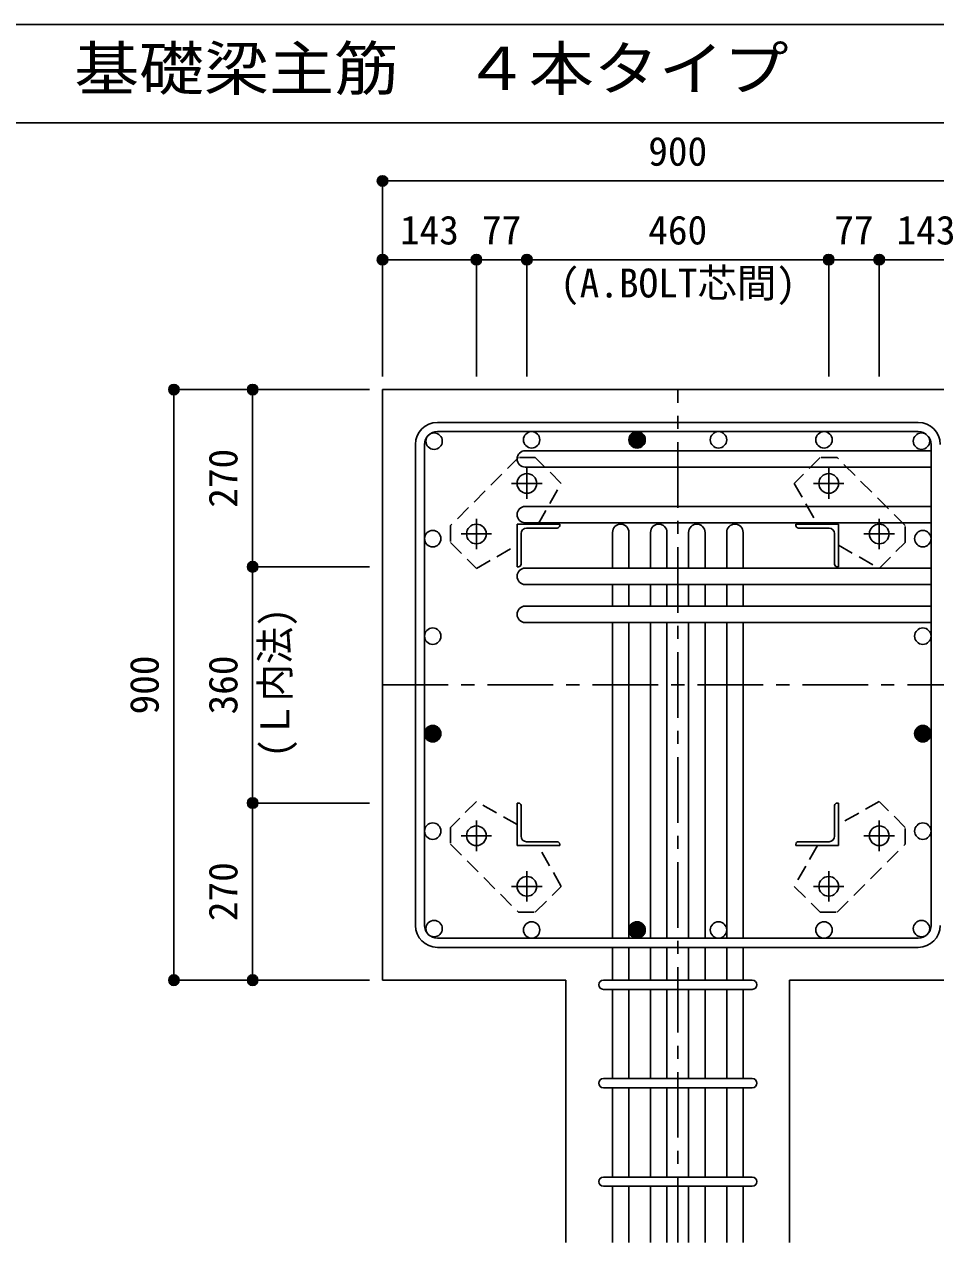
# Model space of a CAD drawing. Units: millimetres at full size, sheet at 1:20. Extents: x -3982 to 3969, y -2797 to 2801.
# Drawn here: x -628 to 761, y 944 to 2801 of the extents above; entities that cross this region are included whole.
import ezdxf
from ezdxf.enums import TextEntityAlignment as Align

# ---------------------------------------------------------------- set-up
doc = ezdxf.new("R2010")
doc.units = ezdxf.units.MM
doc.header["$LTSCALE"] = 20
doc.header["$PDMODE"] = 32
doc.header["$PDSIZE"] = 10
doc.linetypes.add('CHAIN1', pattern=[8, 5, -1, 1, -1])
doc.linetypes.add('DASHED1', pattern=[1.8, 1.2, -0.6])
for name, color, linetype in [('6-1_躯体線', 2, 'Continuous'), ('6-2_A.Bolt_', 4, 'Continuous'), ('6-3_柱型主筋', 4, 'Continuous'), ('6-4_フープ', 7, 'Continuous'), ('6-5_梁主筋', 7, 'Continuous'), ('6-6_S.T.P.', 7, 'Continuous'), ('6-7_文字', 7, 'Continuous'), ('6-9_プレート', 4, 'DASHED1'), ('6-D_寸法', 4, 'Continuous'), ('F-0_枠', 6, 'Continuous')]:
    doc.layers.add(name, color=color, linetype=linetype)
doc.styles.add('ＭＳ ゴシック', font='')
doc.styles.get('ＭＳ ゴシック').set_extended_font_data('MS Gothic')

msp = doc.modelspace()

# ---------------------------------------------------------------- linework, layer by layer
at = {"layer": '6-1_躯体線'}
for p, q in [((1218.29, 2244.12), (-81.71, 2244.12)), ((-81.71, 2244.12), (-81.71, 1344.12)), ((-81.71, 1344.12), (197.79, 1344.12)), ((197.79, 944.12), (197.79, 1344.12))]:
    msp.add_line(p, q, dxfattribs=at)
msp.add_lwpolyline([(538.79, 944.12), (538.79, 1344.12), (818.29, 1344.12)], dxfattribs=at)
at = {"layer": '6-2_A.Bolt_', "linetype": 'CHAIN1'}
for p, q in [((138.29, 2077.92), (138.29, 2124.42)), ((598.29, 2124.42), (598.29, 2077.92)), ((114.99, 2101.12), (161.49, 2101.12)), ((575.09, 2101.12), (621.59, 2101.12)), ((61.29, 2000.92), (61.29, 2047.42)), ((675.29, 2047.42), (675.29, 2000.92)), ((37.99, 2024.12), (84.49, 2024.12)), ((652.09, 2024.12), (698.59, 2024.12)), ((61.29, 1540.82), (61.29, 1587.32)), ((675.29, 1587.32), (675.29, 1540.82)), ((84.49, 1564.12), (37.99, 1564.12)), ((698.59, 1564.12), (652.09, 1564.12)), ((138.29, 1463.82), (138.29, 1510.32)), ((598.29, 1510.32), (598.29, 1463.82)), ((161.49, 1487.12), (114.99, 1487.12)), ((621.59, 1487.12), (575.09, 1487.12))]:
    msp.add_line(p, q, dxfattribs=at)
at = {"layer": '6-2_A.Bolt_'}
for p, q in [((123.29, 2039.12), (188.29, 2039.12)), ((123.29, 2039.12), (123.29, 1974.12)), ((129.29, 2024.62), (129.29, 1978.12)), ((137.79, 2033.12), (184.29, 2033.12)), ((188.29, 2039.12), (188.29, 2037.12)), ((613.29, 2039.12), (548.29, 2039.12)), ((548.29, 2037.12), (548.29, 2039.12)), ((598.79, 2033.12), (552.29, 2033.12)), ((607.29, 2024.62), (607.29, 1978.12)), ((613.29, 2039.12), (613.29, 1974.12)), ((125.29, 1974.12), (123.29, 1974.12)), ((613.29, 1974.12), (611.29, 1974.12)), ((123.29, 1614.12), (125.29, 1614.12)), ((123.29, 1549.12), (123.29, 1614.12)), ((129.29, 1563.62), (129.29, 1610.12)), ((607.29, 1563.62), (607.29, 1610.12)), ((611.29, 1614.12), (613.29, 1614.12)), ((613.29, 1549.12), (613.29, 1614.12)), ((123.29, 1549.12), (188.29, 1549.12)), ((137.79, 1555.12), (184.29, 1555.12)), ((188.29, 1551.12), (188.29, 1549.12)), ((548.29, 1549.12), (548.29, 1551.12)), ((613.29, 1549.12), (548.29, 1549.12)), ((598.79, 1555.12), (552.29, 1555.12))]:
    msp.add_line(p, q, dxfattribs=at)
at = {"layer": '6-2_A.Bolt_', "color": 3}
for centre in [(138.29, 2101.12), (598.29, 2101.12), (61.29, 2024.12), (675.29, 2024.12), (61.29, 1564.12), (675.29, 1564.12), (138.29, 1487.12), (598.29, 1487.12)]:
    msp.add_circle(centre, 15, dxfattribs=at)
at = {"layer": '6-2_A.Bolt_'}
for centre, radius, start, end in [((137.79, 2024.62), 8.5, 90, 180), ((184.29, 2037.12), 4, 270, 0), ((552.29, 2037.12), 4, 180, 270), ((598.79, 2024.62), 8.5, 0, 90), ((125.29, 1978.12), 4, 270, 0), ((611.29, 1978.12), 4, 180, 270), ((125.29, 1610.12), 4, 0, 90), ((611.29, 1610.12), 4, 90, 180), ((137.79, 1563.62), 8.5, 180, 270), ((598.79, 1563.62), 8.5, 270, 0), ((184.29, 1551.12), 4, 0, 90), ((552.29, 1551.12), 4, 90, 180)]:
    msp.add_arc(centre, radius, start, end, dxfattribs=at)
at = {"layer": '6-3_柱型主筋', "color": 3}
for centre in [(-3.16, 2165.57), (145.42, 2167.62), (306.29, 2167.62), (430.29, 2167.62), (591.16, 2167.62), (739.74, 2165.57), (-5.21, 2016.99), (741.79, 2016.99), (-5.21, 1868.41), (741.79, 1868.41), (-5.21, 1719.83), (741.79, 1719.83), (-5.21, 1571.25), (741.79, 1571.25), (-3.16, 1422.67), (145.42, 1420.62), (306.29, 1420.62), (430.29, 1420.62), (591.16, 1420.62), (739.74, 1422.67)]:
    msp.add_circle(centre, 12.5, dxfattribs=at)
at = {"layer": '6-3_柱型主筋'}
for centre, radius in [((306.29, 2167.62), 12.5), ((306.29, 2167.62), 11.25), ((306.29, 2167.62), 10), ((306.29, 2167.62), 8.75), ((306.29, 2167.62), 7.5), ((306.29, 2167.62), 6.25), ((306.29, 2167.62), 5), ((306.29, 2167.62), 3.75), ((306.29, 2167.62), 2.5), ((306.29, 2167.62), 1.25), ((-5.21, 1719.83), 12.5), ((-5.21, 1719.83), 11.25), ((-5.21, 1719.83), 10), ((-5.21, 1719.83), 8.75), ((-5.21, 1719.83), 7.5), ((741.79, 1719.83), 12.5), ((741.79, 1719.83), 11.25), ((741.79, 1719.83), 10), ((741.79, 1719.83), 8.75), ((741.79, 1719.83), 7.5), ((-5.21, 1719.83), 6.25), ((-5.21, 1719.83), 5), ((-5.21, 1719.83), 3.75), ((-5.21, 1719.83), 2.5), ((-5.21, 1719.83), 1.25), ((741.79, 1719.83), 6.25), ((741.79, 1719.83), 5), ((741.79, 1719.83), 3.75), ((741.79, 1719.83), 2.5), ((741.79, 1719.83), 1.25), ((306.29, 1420.62), 12.5), ((306.29, 1420.62), 11.25), ((306.29, 1420.62), 10), ((306.29, 1420.62), 8.75), ((306.29, 1420.62), 7.5), ((306.29, 1420.62), 6.25), ((306.29, 1420.62), 5), ((306.29, 1420.62), 3.75), ((306.29, 1420.62), 2.5), ((306.29, 1420.62), 1.25)]:
    msp.add_circle(centre, radius, dxfattribs=at)
at = {"layer": '6-4_フープ'}
for p, q in [((1.79, 2194.12), (734.79, 2194.12)), ((1.79, 2180.12), (734.79, 2180.12)), ((-31.71, 1427.62), (-31.71, 2160.62)), ((-17.71, 2160.62), (-17.71, 1427.62)), ((754.29, 1427.62), (754.29, 2160.62)), ((734.79, 1408.12), (1.79, 1408.12)), ((1.79, 1394.12), (734.79, 1394.12))]:
    msp.add_line(p, q, dxfattribs=at)
for centre, radius, start, end in [((1.79, 2160.62), 33.5, 90, 180), ((734.79, 2160.62), 33.5, 0, 90), ((1.79, 2160.62), 19.5, 90, 180), ((734.79, 2160.62), 19.5, 0, 90), ((1.79, 1427.62), 33.5, 180, 270), ((1.79, 1427.62), 19.5, 180, 270), ((734.79, 1427.62), 33.5, 270, 0), ((734.79, 1427.62), 19.5, 270, 0)]:
    msp.add_arc(centre, radius, start, end, dxfattribs=at)
at = {"layer": '6-5_梁主筋'}
for p, q in [((754.29, 2151.07), (135.79, 2151.07)), ((754.29, 2126.07), (135.79, 2126.07)), ((754.29, 2066.12), (135.79, 2066.12)), ((754.29, 2041.12), (135.79, 2041.12)), ((268.79, 1972.12), (268.79, 2026.62)), ((293.79, 1972.12), (293.79, 2026.62)), ((326.79, 1972.12), (326.79, 2026.62)), ((351.79, 1972.12), (351.79, 2026.62)), ((384.79, 1972.12), (384.79, 2026.62)), ((409.79, 1972.12), (409.79, 2026.62)), ((442.79, 1972.12), (442.79, 2026.62)), ((467.79, 1972.12), (467.79, 2026.62)), ((754.29, 1972.12), (135.79, 1972.12)), ((754.29, 1947.12), (135.79, 1947.12)), ((268.79, 1914.12), (268.79, 1947.12)), ((293.79, 1914.12), (293.79, 1947.12)), ((326.79, 1914.12), (326.79, 1947.12)), ((351.79, 1914.12), (351.79, 1947.12)), ((384.79, 1914.12), (384.79, 1947.12)), ((409.79, 1914.12), (409.79, 1947.12)), ((442.79, 1914.12), (442.79, 1947.12)), ((467.79, 1914.12), (467.79, 1947.12)), ((754.29, 1914.12), (135.79, 1914.12)), ((754.29, 1889.12), (135.79, 1889.12)), ((268.79, 1408.12), (268.79, 1889.12)), ((293.79, 1408.12), (293.79, 1889.12)), ((326.79, 1408.12), (326.79, 1889.12)), ((351.79, 1408.12), (351.79, 1889.12)), ((384.79, 1408.12), (384.79, 1889.12)), ((409.79, 1408.12), (409.79, 1889.12)), ((442.79, 1408.12), (442.79, 1889.12)), ((467.79, 1408.12), (467.79, 1889.12)), ((268.79, 1344.12), (268.79, 1394.12)), ((293.79, 1344.12), (293.79, 1394.12)), ((326.79, 1344.12), (326.79, 1394.12)), ((351.79, 1344.12), (351.79, 1394.12)), ((384.79, 1344.12), (384.79, 1394.12)), ((409.79, 1344.12), (409.79, 1394.12)), ((442.79, 1344.12), (442.79, 1394.12)), ((467.79, 1344.12), (467.79, 1394.12)), ((268.79, 1194.12), (268.79, 1330.12)), ((293.79, 1194.12), (293.79, 1330.12)), ((326.79, 1194.12), (326.79, 1330.12)), ((351.79, 1194.12), (351.79, 1330.12)), ((384.79, 1194.12), (384.79, 1330.12)), ((409.79, 1194.12), (409.79, 1330.12)), ((442.79, 1194.12), (442.79, 1330.12)), ((467.79, 1194.12), (467.79, 1330.12)), ((268.79, 1044.12), (268.79, 1180.12)), ((293.79, 1044.12), (293.79, 1180.12)), ((326.79, 1044.12), (326.79, 1180.12)), ((351.79, 1044.12), (351.79, 1180.12)), ((384.79, 1044.12), (384.79, 1180.12)), ((409.79, 1044.12), (409.79, 1180.12)), ((442.79, 1044.12), (442.79, 1180.12)), ((467.79, 1044.12), (467.79, 1180.12)), ((268.79, 944.12), (268.79, 1030.12)), ((293.79, 944.12), (293.79, 1030.12)), ((326.79, 944.12), (326.79, 1030.12)), ((351.79, 944.12), (351.79, 1030.12)), ((384.79, 944.12), (384.79, 1030.12)), ((409.79, 944.12), (409.79, 1030.12)), ((442.79, 944.12), (442.79, 1030.12)), ((467.79, 944.12), (467.79, 1030.12))]:
    msp.add_line(p, q, dxfattribs=at)
for centre, start, end in [((135.79, 2138.57), 90, 270), ((135.79, 2053.62), 90, 270), ((281.29, 2026.62), 0, 180), ((339.29, 2026.62), 0, 180), ((397.29, 2026.62), 0, 180), ((455.29, 2026.62), 0, 180), ((135.79, 1959.62), 90, 270), ((135.79, 1901.62), 90, 270)]:
    msp.add_arc(centre, 12.5, start, end, dxfattribs=at)
at = {"layer": '6-6_S.T.P.'}
for p, q in [((254.79, 1344.12), (481.79, 1344.12)), ((254.79, 1330.12), (481.79, 1330.12)), ((254.79, 1194.12), (481.79, 1194.12)), ((254.79, 1180.12), (481.79, 1180.12)), ((254.79, 1044.12), (481.79, 1044.12)), ((254.79, 1030.12), (481.79, 1030.12))]:
    msp.add_line(p, q, dxfattribs=at)
for centre, start, end in [((254.79, 1337.12), 90, 270), ((254.79, 1337.12), 90, 270), ((254.79, 1337.12), 90, 270), ((254.79, 1337.12), 90, 270), ((481.79, 1337.12), 270, 90), ((481.79, 1337.12), 270, 90), ((481.79, 1337.12), 270, 90), ((481.79, 1337.12), 270, 90), ((254.79, 1187.12), 90, 270), ((481.79, 1187.12), 270, 90), ((254.79, 1037.12), 90, 270), ((481.79, 1037.12), 270, 90)]:
    msp.add_arc(centre, 7, start, end, dxfattribs=at)
at = {"layer": '6-9_プレート'}
for p, q in [((125.59, 2140.72), (21.69, 2036.82)), ((151.09, 2140.72), (125.59, 2140.72)), ((190.69, 2101.12), (151.09, 2140.72)), ((585.49, 2140.72), (545.89, 2101.12)), ((610.99, 2140.72), (585.49, 2140.72)), ((714.89, 2036.82), (610.99, 2140.72)), ((155.49, 2039.12), (190.69, 2101.12)), ((545.89, 2101.12), (581.09, 2039.12)), ((21.69, 2036.82), (21.69, 2011.32)), ((714.89, 2011.32), (714.89, 2036.82)), ((21.69, 2011.32), (61.29, 1971.72)), ((61.29, 1971.72), (123.29, 2006.92)), ((613.29, 2006.92), (675.29, 1971.72)), ((675.29, 1971.72), (714.89, 2011.32)), ((61.29, 1616.52), (21.69, 1576.92)), ((123.29, 1581.32), (61.29, 1616.52)), ((675.29, 1616.52), (613.29, 1581.32)), ((714.89, 1576.93), (675.29, 1616.52)), ((21.69, 1576.92), (21.69, 1551.42)), ((714.89, 1551.42), (714.89, 1576.93)), ((21.69, 1551.42), (125.59, 1447.52)), ((190.69, 1487.12), (155.49, 1549.13)), ((581.09, 1549.12), (545.89, 1487.12)), ((610.99, 1447.52), (714.89, 1551.42)), ((151.09, 1447.52), (190.69, 1487.12)), ((545.89, 1487.12), (585.49, 1447.52)), ((125.59, 1447.52), (151.09, 1447.52)), ((585.49, 1447.52), (610.99, 1447.52))]:
    msp.add_line(p, q, dxfattribs=at)
at = {"layer": '6-D_寸法'}
for p, q in [((-81.71, 2562.15), (-81.71, 2442.15)), ((-81.71, 2562.15), (-81.71, 2442.15)), ((-81.71, 2562.15), (818.29, 2562.15)), ((61.29, 2442.15), (-81.71, 2442.15)), ((-81.71, 2442.15), (-81.71, 2264.12)), ((-81.71, 2442.15), (-81.71, 2264.12)), ((138.29, 2442.15), (61.29, 2442.15)), ((61.29, 2442.15), (61.29, 2264.12)), ((598.29, 2442.15), (138.29, 2442.15)), ((138.29, 2442.15), (138.29, 2264.12)), ((675.29, 2442.15), (598.29, 2442.15)), ((598.29, 2442.15), (598.29, 2264.12)), ((818.29, 2442.15), (675.29, 2442.15)), ((675.29, 2442.15), (675.29, 2264.12)), ((-399.74, 2244.12), (-279.74, 2244.12)), ((-399.74, 2244.12), (-399.74, 1344.12)), ((-279.74, 1974.12), (-279.74, 2244.12)), ((-279.74, 2244.12), (-101.71, 2244.12)), ((-279.74, 2244.12), (-101.71, 2244.12)), ((-279.74, 1614.12), (-279.74, 1974.12)), ((-279.74, 1974.12), (-101.71, 1974.12)), ((-279.74, 1344.12), (-279.74, 1614.12)), ((-279.74, 1614.12), (-101.71, 1614.12)), ((-399.74, 1344.12), (-279.74, 1344.12)), ((-399.74, 1344.12), (-279.74, 1344.12)), ((-279.74, 1344.12), (-101.71, 1344.12)), ((-279.74, 1344.12), (-101.71, 1344.12))]:
    msp.add_line(p, q, dxfattribs=at)
at = {"layer": '6-D_寸法', "linetype": 'CHAIN1'}
for p, q in [((368.29, 944.12), (368.29, 2244.12)), ((-81.71, 1794.12), (818.29, 1794.12))]:
    msp.add_line(p, q, dxfattribs=at)
at = {"layer": '6-D_寸法'}
msp.add_lwpolyline([(-399.74, 1344.12), (-279.74, 1344.12), (-101.71, 1344.12)], dxfattribs=at)
for centre, radius in [((-81.71, 2562.15), 8), ((-81.71, 2562.15), 7.2), ((-81.71, 2562.15), 6.4), ((-81.71, 2562.15), 5.6), ((-81.71, 2562.15), 4.8), ((-81.71, 2562.15), 4), ((-81.71, 2562.15), 3.2), ((-81.71, 2562.15), 2.4), ((-81.71, 2562.15), 1.6), ((-81.71, 2562.15), 0.8), ((-81.71, 2442.15), 8), ((-81.71, 2442.15), 7.2), ((-81.71, 2442.15), 6.4), ((-81.71, 2442.15), 5.6), ((-81.71, 2442.15), 4.8), ((-81.71, 2442.15), 4), ((-81.71, 2442.15), 3.2), ((-81.71, 2442.15), 2.4), ((-81.71, 2442.15), 1.6), ((-81.71, 2442.15), 0.8), ((61.29, 2442.15), 8), ((61.29, 2442.15), 7.2), ((61.29, 2442.15), 6.4), ((61.29, 2442.15), 5.6), ((61.29, 2442.15), 4.8), ((61.29, 2442.15), 4), ((61.29, 2442.15), 3.2), ((61.29, 2442.15), 2.4), ((61.29, 2442.15), 1.6), ((61.29, 2442.15), 0.8), ((138.29, 2442.15), 8), ((138.29, 2442.15), 7.2), ((138.29, 2442.15), 6.4), ((138.29, 2442.15), 5.6), ((138.29, 2442.15), 4.8), ((138.29, 2442.15), 4), ((138.29, 2442.15), 3.2), ((138.29, 2442.15), 2.4), ((138.29, 2442.15), 1.6), ((138.29, 2442.15), 0.8), ((598.29, 2442.15), 8), ((598.29, 2442.15), 7.2), ((598.29, 2442.15), 6.4), ((598.29, 2442.15), 5.6), ((598.29, 2442.15), 4.8), ((598.29, 2442.15), 4), ((598.29, 2442.15), 3.2), ((598.29, 2442.15), 2.4), ((598.29, 2442.15), 1.6), ((598.29, 2442.15), 0.8), ((675.29, 2442.15), 8), ((675.29, 2442.15), 7.2), ((675.29, 2442.15), 6.4), ((675.29, 2442.15), 5.6), ((675.29, 2442.15), 4.8), ((675.29, 2442.15), 4), ((675.29, 2442.15), 3.2), ((675.29, 2442.15), 2.4), ((675.29, 2442.15), 1.6), ((675.29, 2442.15), 0.8), ((-399.74, 2244.12), 8), ((-399.74, 2244.12), 7.2), ((-399.74, 2244.12), 6.4), ((-399.74, 2244.12), 5.6), ((-399.74, 2244.12), 4.8), ((-399.74, 2244.12), 4), ((-399.74, 2244.12), 3.2), ((-279.74, 2244.12), 8), ((-279.74, 2244.12), 7.2), ((-279.74, 2244.12), 6.4), ((-279.74, 2244.12), 5.6), ((-279.74, 2244.12), 4.8), ((-279.74, 2244.12), 4), ((-279.74, 2244.12), 3.2), ((-399.74, 2244.12), 2.4), ((-399.74, 2244.12), 1.6), ((-399.74, 2244.12), 0.8), ((-279.74, 2244.12), 2.4), ((-279.74, 2244.12), 1.6), ((-279.74, 2244.12), 0.8), ((-279.74, 1974.12), 8), ((-279.74, 1974.12), 7.2), ((-279.74, 1974.12), 6.4), ((-279.74, 1974.12), 5.6), ((-279.74, 1974.12), 4.8), ((-279.74, 1974.12), 4), ((-279.74, 1974.12), 3.2), ((-279.74, 1974.12), 2.4), ((-279.74, 1974.12), 1.6), ((-279.74, 1974.12), 0.8), ((-279.74, 1614.12), 8), ((-279.74, 1614.12), 7.2), ((-279.74, 1614.12), 6.4), ((-279.74, 1614.12), 5.6), ((-279.74, 1614.12), 4.8), ((-279.74, 1614.12), 4), ((-279.74, 1614.12), 3.2), ((-279.74, 1614.12), 2.4), ((-279.74, 1614.12), 1.6), ((-279.74, 1614.12), 0.8), ((-399.74, 1344.12), 8), ((-399.74, 1344.12), 7.2), ((-399.74, 1344.12), 6.4), ((-399.74, 1344.12), 5.6), ((-399.74, 1344.12), 4.8), ((-399.74, 1344.12), 4), ((-399.74, 1344.12), 3.2), ((-399.74, 1344.12), 2.4), ((-399.74, 1344.12), 1.6), ((-399.74, 1344.12), 0.8), ((-279.74, 1344.12), 8), ((-279.74, 1344.12), 7.2), ((-279.74, 1344.12), 6.4), ((-279.74, 1344.12), 5.6), ((-279.74, 1344.12), 4.8), ((-279.74, 1344.12), 4), ((-279.74, 1344.12), 3.2), ((-279.74, 1344.12), 2.4), ((-279.74, 1344.12), 1.6), ((-279.74, 1344.12), 0.8)]:
    msp.add_circle(centre, radius, dxfattribs=at)
at = {"layer": '6-D_寸法', "color": 7}
for p in [(-81.71, 2562.15), (-81.71, 2442.15), (61.29, 2442.15), (138.29, 2442.15), (598.29, 2442.15), (675.29, 2442.15), (-399.74, 2244.12), (-279.74, 2244.12), (-279.74, 1974.12), (-279.74, 1614.12), (-399.74, 1344.12), (-279.74, 1344.12)]:
    msp.add_point(p, dxfattribs=at)
at = {"layer": 'F-0_枠'}
msp.add_line((-3981.92, 2800.77), (3969.4, 2800.77), dxfattribs=at)
at = {"layer": 'F-0_枠', "color": 2}
msp.add_line((-3981.92, 2650.77), (2482.4, 2650.77), dxfattribs=at)

# ---------------------------------------------------------------- texts
at = {"layer": '6-7_文字', "color": 2, "style": 'ＭＳ ゴシック', "width": 1.1}
msp.add_text('\u3000\u3000基礎梁主筋\u3000４本タイプ', height=65.98, dxfattribs=at).set_placement((-749.76, 2680.77), align=Align.BOTTOM_LEFT)
at = {"layer": '6-7_文字', "color": 4, "style": 'ＭＳ ゴシック'}
msp.add_text('(A.BOLT芯間)', height=43.99, dxfattribs=at).set_placement((188.82, 2371.37), align=Align.BOTTOM_LEFT)
at = {"layer": '6-7_文字', "color": 4, "style": 'ＭＳ ゴシック', "width": 0.95}
msp.add_text('(Ｌ内法)', height=43.99, rotation=90, dxfattribs=at).set_placement((-210.49, 1683.34), align=Align.BOTTOM_LEFT)
at = {"layer": '6-D_寸法', "style": 'ＭＳ ゴシック'}
for s, p in [('900', (323.29, 2572.15)), ('143', (-55.21, 2452.15)), ('77', (69.79, 2452.15)), ('460', (323.29, 2452.15)), ('77', (606.79, 2452.15)), ('143', (701.79, 2452.15))]:
    msp.add_text(s, height=43.99, dxfattribs=at).set_placement(p, align=Align.BOTTOM_LEFT)
for s, p in [('270', (-289.74, 2064.12)), ('900', (-409.74, 1749.12)), ('360', (-289.74, 1749.12)), ('270', (-289.74, 1434.12))]:
    msp.add_text(s, height=43.99, rotation=90, dxfattribs=at).set_placement(p, align=Align.BOTTOM_LEFT)

doc.saveas('drawing.dxf')
